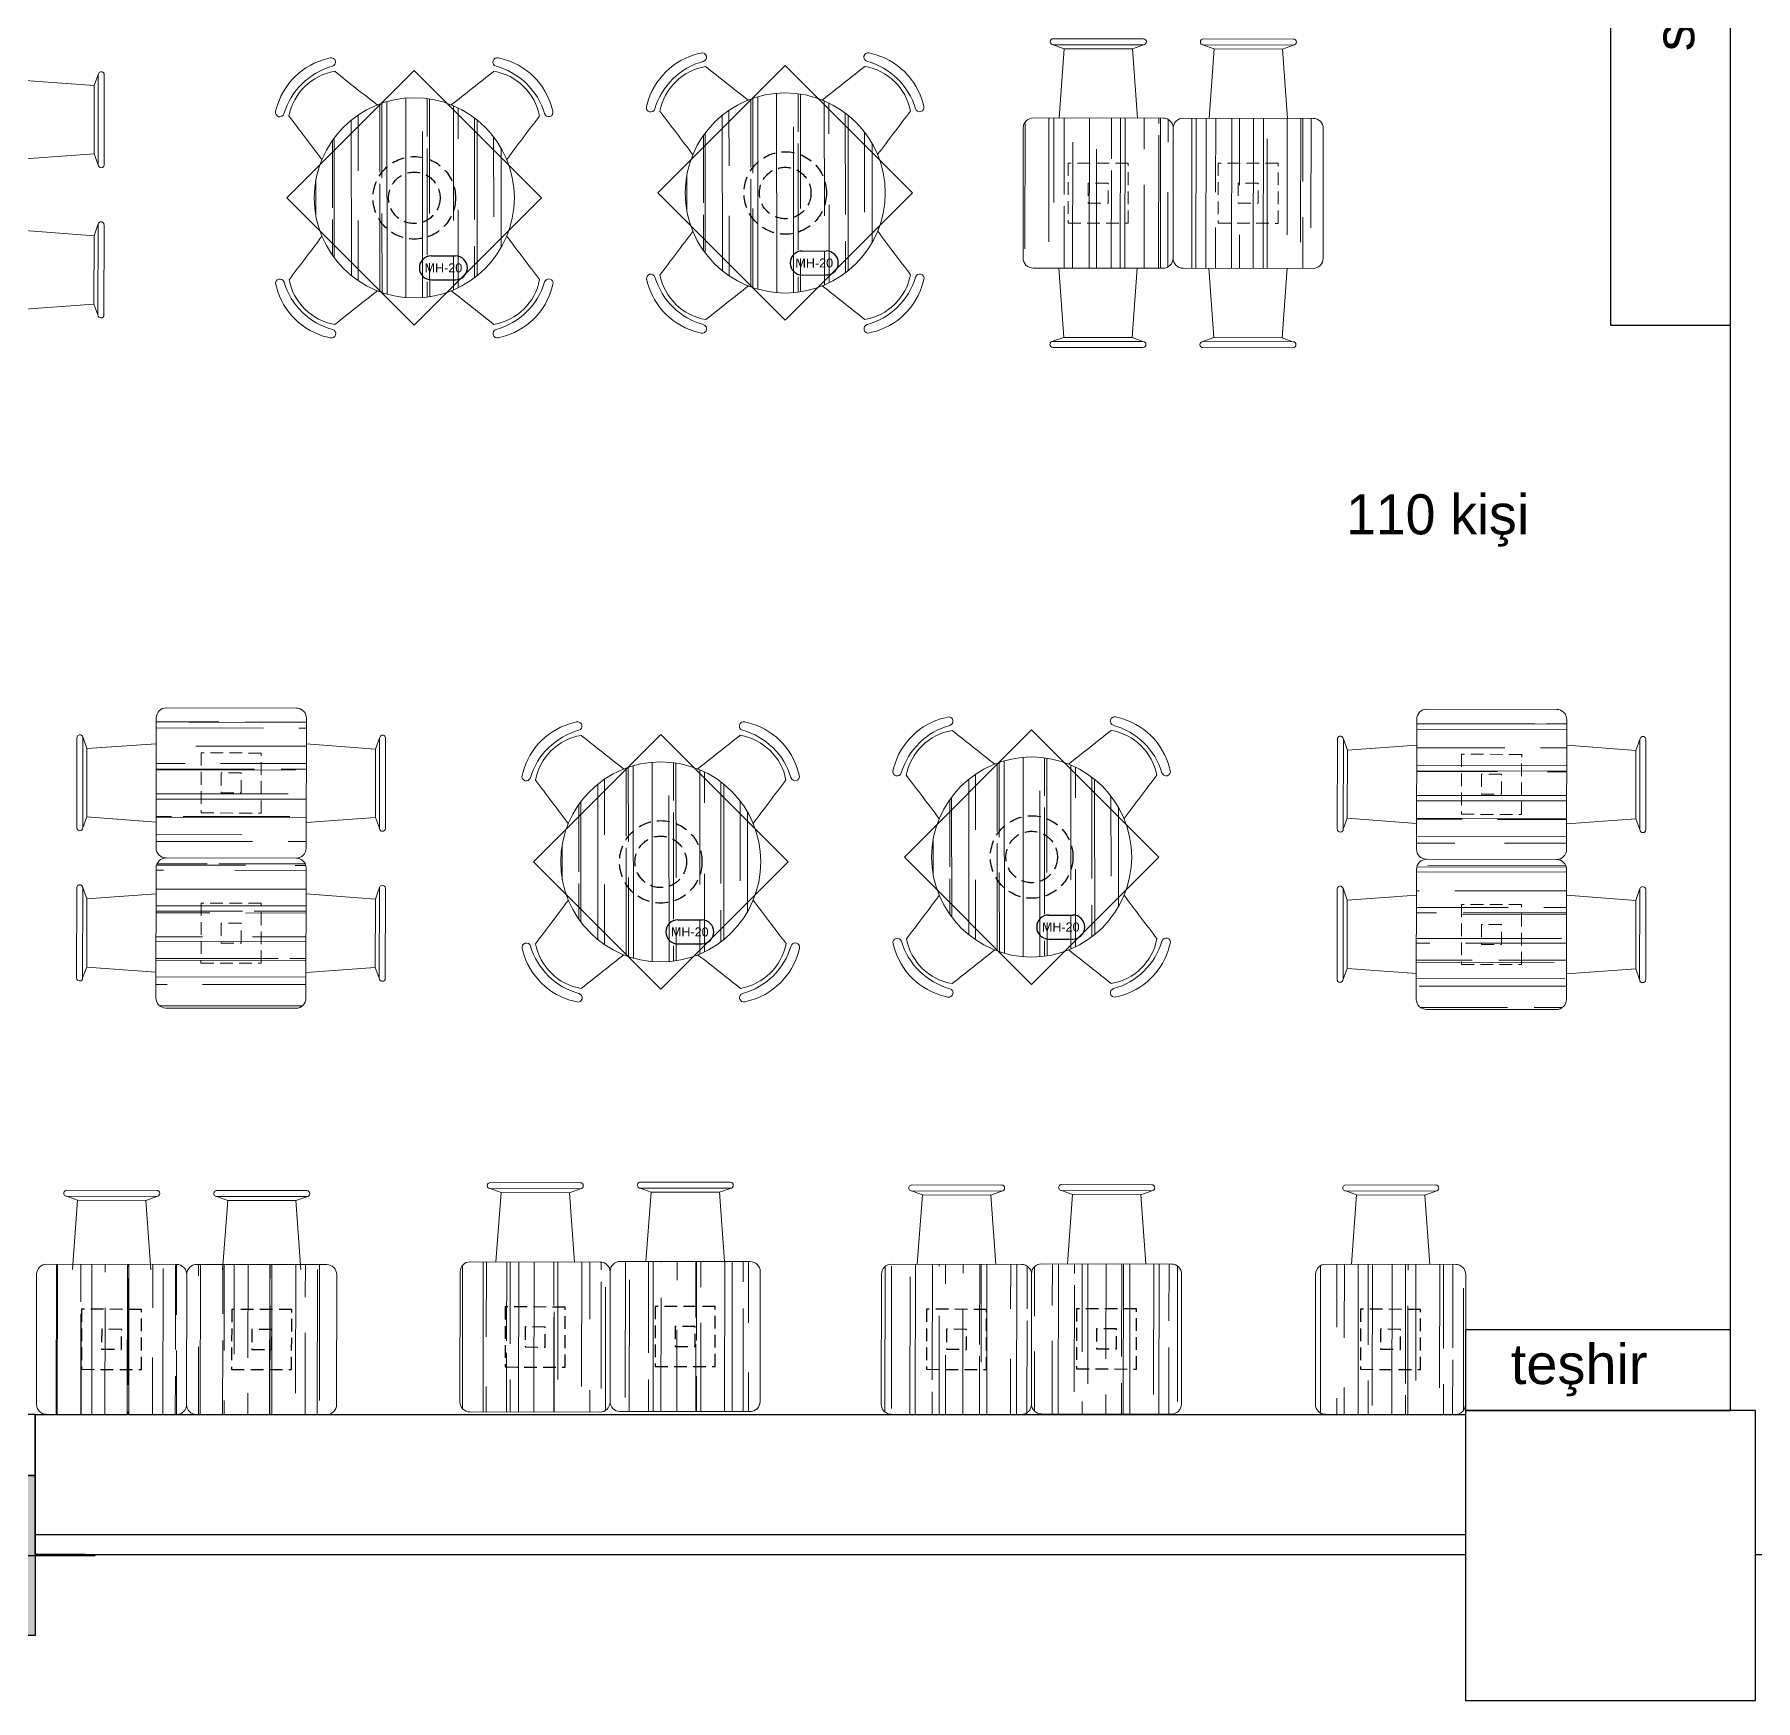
# Model space of a CAD drawing. Header units: millimetres. Extents: x 0 to 45949, y -31098 to 10954.
# Drawn here: x 34081 to 34941, y -7662 to -6830 of the extents above; entities that cross this region are included whole.
import ezdxf
from ezdxf import colors
from ezdxf.entities.mleader import LeaderData, LeaderLine
from ezdxf.enums import TextEntityAlignment as Align
from ezdxf.math import Vec2, Vec3

# ---------------------------------------------------------------- set-up
doc = ezdxf.new("R2010")
doc.units = ezdxf.units.MM
for name, pattern in [('14.022_TASIYICI_+56.00$0$DUZ', [0]), ('ACAD_ISO02W100', [15, 12, -3]), ('FP-M3-B5-GF$0$FP-M3-B5-GF$0$HIDDEN', [9.525, 6.35, -3.175])]:
    doc.linetypes.add(name, pattern=pattern)
for name, color, linetype in [('14.022_CEKIRDEKLER_SAFTLAR_+56.00$0$YPM_NTS_YZ_SAFT', 252, 'Continuous'), ('14.022_TASIYICI_+56.00$0$YPM_STR_BA', 252, '14.022_TASIYICI_+56.00$0$DUZ'), ('14.022_TASIYICI_+56.00$0$YPM_STR_BAT', 252, 'Continuous'), ('yazı', 21, 'Continuous')]:
    doc.layers.add(name, color=color, linetype=linetype)
doc.layers.add('14.022_TASIYICI_+56.00$0$YPM_STR_CROSS', color=252, linetype='Continuous', plot=False)
doc.layers.add('MOBİLYA TEFRİŞ', color=35, linetype='Continuous', lineweight=15)
doc.styles.add('14.022_CEKIRDEKLER_SAFTLAR_+56.00$0$Standard', font='arial.ttf')
doc.styles.get("Standard").update_dxf_attribs({"font": 'arial.ttf'})

# ---------------------------------------------------------------- blocks, each defined once
blk = doc.blocks.new('xcvb')
at = {"layer": 'MOBİLYA TEFRİŞ', "linetype": 'Continuous'}
h = blk.add_hatch(dxfattribs=at)
h.set_pattern_fill('AR-RROOF', color=256, scale=0.7, angle=90)
edge = h.paths.add_edge_path()
edge.add_arc((12122.85, 1624.04), 5, 180, 270)
edge.add_line((12122.85, 1619.04), (12187.85, 1619.04))
edge.add_arc((12187.85, 1624.04), 5, 270, 360)
edge.add_line((12192.85, 1624.04), (12192.85, 1689.04))
edge.add_arc((12187.85, 1689.04), 5, 0, 90)
edge.add_line((12187.85, 1694.04), (12122.85, 1694.04))
edge.add_arc((12122.85, 1689.04), 5, 90, 180)
edge.add_line((12117.85, 1689.04), (12117.85, 1624.04))
at = {"color": 252, "linetype": 'FP-M3-B5-GF$0$FP-M3-B5-GF$0$HIDDEN'}
for points in [[(12140.36, 1641.54), (12170.36, 1641.54), (12170.36, 1671.54), (12140.36, 1671.54)], [(12150.38, 1651.55), (12160.38, 1651.55), (12160.38, 1661.55), (12150.38, 1661.55)]]:
    blk.add_lwpolyline(points, close=True, dxfattribs=at)
at = {"layer": 'MOBİLYA TEFRİŞ'}
blk.add_lwpolyline([(12117.85, 1624.04, 0.414214), (12122.85, 1619.04), (12187.85, 1619.04, 0.414214), (12192.85, 1624.04), (12192.85, 1689.04, 0.414214), (12187.85, 1694.04), (12122.85, 1694.04, 0.414214), (12117.85, 1689.04)], format="xyb", close=True, dxfattribs=at)
blk = doc.blocks.new('MEŞE+GİYDİRME 75')
at = {"layer": 'MOBİLYA TEFRİŞ', "color": 252}
for p, q in [((19577.73, 2823.69), (19532.73, 2823.69)), ((19532.73, 2823.69), (19577.73, 2823.69)), ((19532.73, 2820.69), (19577.73, 2820.69)), ((19532.73, 2820.69), (19532.73, 2820.69)), ((19538.16, 2818.69), (19532.73, 2820.69)), ((19535.62, 2784.05), (19538.16, 2818.69)), ((19538.16, 2818.69), (19572.3, 2818.69)), ((19572.3, 2818.69), (19578.23, 2820.77)), ((19574.83, 2784.05), (19572.3, 2818.69)), ((19535.62, 2709.05), (19538.16, 2674.42)), ((19574.83, 2709.05), (19572.3, 2674.42)), ((19538.16, 2674.42), (19532.73, 2672.42)), ((19532.73, 2672.42), (19577.73, 2672.42)), ((19532.73, 2672.42), (19532.73, 2672.42)), ((19577.73, 2669.42), (19532.73, 2669.42)), ((19532.73, 2669.42), (19577.73, 2669.42)), ((19538.16, 2674.42), (19572.3, 2674.42)), ((19572.3, 2674.42), (19578.23, 2672.33))]:
    blk.add_line(p, q, dxfattribs=at)
for centre, start, end in [((19532.73, 2822.19), 90, 270), ((19577.73, 2822.19), 270, 90), ((19532.73, 2670.92), 90, 270), ((19577.73, 2670.92), 270, 90)]:
    blk.add_arc(centre, 1.5, start, end, dxfattribs=at)
at = {"color": 1, "linetype": 'ACAD_ISO02W100', "lineweight": 100}
blk.add_blockref('xcvb', (7399.88, 1090.01), dxfattribs=at)
blk = doc.blocks.new('_TagSlot')
at = {"color": 0, "linetype": 'ByBlock', "lineweight": -2, "transparency": 16777216}
for p, q in [((-4, 4), (4, 4)), ((-4, -4), (4, -4))]:
    blk.add_line(p, q, dxfattribs=at)
for centre, start, end in [((-4, 0), 90, 270), ((4, 0), 270, 90)]:
    blk.add_arc(centre, 4, start, end, dxfattribs=at)
at = {"layer": 'MOBİLYA TEFRİŞ', "color": 0, "transparency": 16777216}
blk.add_attdef('TAGNUMBER', text='', height=3, dxfattribs=at).set_placement((0, -1.5), align=Align.CENTER)
blk = doc.blocks.new('ghh')
at = {"layer": 'MOBİLYA TEFRİŞ'}
for p, q in [((172334.05, -96715.03), (172334.38, -96713.83)), ((172307.35, -96740.78), (172308.56, -96740.46))]:
    blk.add_line(p, q, dxfattribs=at)
for centre, radius, start, end in [((173829.44, -95536.57), 1906.74, 217.21983, 218.03859), ((172300.05, -96706.43), 28.1, 280.21329, 349.62939), ((172296.66, -96703.03), 34.9, 285.86674, 343.97594), ((172300.2, -96706.57), 34.9, 283.87312, 345.96956), ((172332.29, -96713.26), 2.16, 344.95776, 163.97595), ((171126, -98232.6), 1906.74, 51.80409, 52.62123), ((172306.8, -96738.69), 2.16, 105.86674, 284.8849)]:
    blk.add_arc(centre, radius, start, end, dxfattribs=at)
blk = doc.blocks.new('14.022_TASIYICI_+56.00$0$AWG-kolon-80x80')
at = {"layer": '14.022_TASIYICI_+56.00$0$YPM_STR_BAT'}
blk.add_hatch(color=256, dxfattribs=at).paths.add_polyline_path([(-40, 40), (40, 40), (40, -40), (-40, -40)])
at = {"layer": '14.022_TASIYICI_+56.00$0$YPM_STR_BA'}
blk.add_lwpolyline([(-40, 40), (40, 40), (40, -40), (-40, -40)], close=True, dxfattribs=at)
at = {"layer": '14.022_TASIYICI_+56.00$0$YPM_STR_CROSS'}
for points in [[(0, 70), (0, -70)], [(-70, 0), (70, 0)]]:
    blk.add_lwpolyline(points, dxfattribs=at)

msp = doc.modelspace()

# ---------------------------------------------------------------- hatches: boundary and pattern name
at = {"layer": 'MOBİLYA TEFRİŞ'}
h = msp.add_hatch(dxfattribs=at)
h.set_pattern_fill('AR-RROOF', color=27, scale=0.7, angle=90.032896)
h.set_pattern_definition([(90.0329, (22202.974, -7991.078), (-17.802455, 39.105785), [266.7, -35.56, 88.9, -17.78]), (90.0329, (22194.07, -7967.436), (-23.63719, -17.793574), [53.34, -5.8674, 106.68, -13.335]), (90.0329, (22187.856, -7982.197), (-11.965681, 92.449145), [142.24, -24.892, 71.12, -17.78])])
edge = h.paths.add_edge_path()
edge.add_arc((34270.908, -6911.297), 50, 0, 360)
h = msp.add_hatch(dxfattribs=at)
h.set_pattern_fill('AR-RROOF', color=27, scale=0.7, angle=90.032896)
h.set_pattern_definition([(90.0329, (22388.378, -7988.645), (-17.802455, 39.105785), [266.7, -35.56, 88.9, -17.78]), (90.0329, (22379.474, -7965.003), (-23.63719, -17.793574), [53.34, -5.8674, 106.68, -13.335]), (90.0329, (22373.26, -7979.764), (-11.965681, 92.449145), [142.24, -24.892, 71.12, -17.78])])
edge = h.paths.add_edge_path()
edge.add_arc((34456.312, -6908.864), 50, 0, 360)
h = msp.add_hatch(dxfattribs=at)
h.set_pattern_fill('AR-RROOF', color=27, scale=0.7, angle=90.032896)
h.set_pattern_definition([(90.0329, (22511.556, -8320.505), (-17.802455, 39.105785), [266.7, -35.56, 88.9, -17.78]), (90.0329, (22502.652, -8296.863), (-23.63719, -17.793574), [53.34, -5.8674, 106.68, -13.335]), (90.0329, (22496.438, -8311.624), (-11.965681, 92.449145), [142.24, -24.892, 71.12, -17.78])])
edge = h.paths.add_edge_path()
edge.add_arc((34579.489, -7240.724), 50, 0, 360)
h = msp.add_hatch(dxfattribs=at)
h.set_pattern_fill('AR-RROOF', color=27, scale=0.7, angle=90.032896)
h.set_pattern_definition([(90.0329, (22326.152, -8322.939), (-17.802455, 39.105785), [266.7, -35.56, 88.9, -17.78]), (90.0329, (22317.248, -8299.296), (-23.63719, -17.793574), [53.34, -5.8674, 106.68, -13.335]), (90.0329, (22311.034, -8314.057), (-11.965681, 92.449145), [142.24, -24.892, 71.12, -17.78])])
edge = h.paths.add_edge_path()
edge.add_arc((34394.085, -7243.157), 50, 0, 360)

# ---------------------------------------------------------------- linework, layer by layer
at = {"color": 251, "true_color": 0x636466}
msp.add_line((34928.84, -7517.303), (34928.84, -6667.303), dxfattribs=at)
for p, q in [((34081.34, -7589.277), (34081.352, -7519.277)), ((34081.352, -7519.277), (34796.34, -7519.277)), ((34796.34, -7519.277), (34796.34, -7589.277)), ((34081.341, -7579.277), (34796.34, -7579.277)), ((34106.337, -7589.277), (34081.34, -7589.277)), ((34106.337, -7589.277), (34796.34, -7589.277))]:
    msp.add_line(p, q)
for points in [[(34868.84, -6974.846), (34928.84, -6974.846), (34928.84, -6667.303), (34868.84, -6667.303)], [(34270.908, -6974.937), (34334.547, -6911.297), (34270.908, -6847.657), (34207.268, -6911.297)], [(34456.312, -6972.503), (34519.951, -6908.864), (34456.312, -6845.224), (34392.672, -6908.864)], [(34394.085, -7306.797), (34457.725, -7243.157), (34394.085, -7179.518), (34330.446, -7243.157)], [(34579.489, -7304.364), (34643.129, -7240.724), (34579.489, -7177.084), (34515.85, -7240.724)], [(34796.349, -7517.303), (34928.84, -7517.303), (34928.84, -7477.1), (34796.349, -7477.1)], [(34001.34, -7519.112), (34081.34, -7519.112), (34081.34, -7549.805), (34001.34, -7549.805)]]:
    msp.add_lwpolyline(points, close=True)
msp.add_lwpolyline([(34796.34, -7662.303), (34941.34, -7662.303), (34941.34, -7517.303), (34796.34, -7517.303)], close=True, dxfattribs=at)
for points in [[(34106.337, -7589.277), (34796.34, -7589.277)], [(34941.34, -7589.277), (35188.84, -7589.277)]]:
    msp.add_lwpolyline(points, dxfattribs=at)
at = {"color": 252, "linetype": 'FP-M3-B5-GF$0$FP-M3-B5-GF$0$HIDDEN'}
for centre, radius in [((34270.908, -6911.297), 20.611), ((34456.312, -6908.864), 20.611), ((34270.908, -6911.297), 12.871), ((34456.312, -6908.864), 12.871), ((34394.085, -7243.157), 20.611), ((34579.489, -7240.724), 20.611), ((34394.085, -7243.157), 12.871), ((34579.489, -7240.724), 12.871)]:
    msp.add_circle(centre, radius, dxfattribs=at)
at = {"layer": 'MOBİLYA TEFRİŞ', "color": 252}
for p, q in [((34142.199, -7407.351), (34097.199, -7407.29)), ((34097.199, -7407.29), (34142.199, -7407.351)), ((34308.87, -7406.447), (34353.87, -7406.508)), ((34314.299, -7408.454), (34308.87, -7406.447)), ((34353.874, -7403.508), (34308.874, -7403.447)), ((34308.874, -7403.447), (34353.874, -7403.508)), ((34348.436, -7408.5), (34354.368, -7406.423)), ((34383.867, -7406.209), (34428.867, -7406.27)), ((34389.296, -7408.216), (34383.867, -7406.209)), ((34428.871, -7403.27), (34383.871, -7403.209)), ((34383.871, -7403.209), (34428.871, -7403.27)), ((34423.433, -7408.263), (34429.365, -7406.186)), ((34564.484, -7404.673), (34519.484, -7404.611)), ((34519.484, -7404.611), (34564.484, -7404.673)), ((34639.483, -7404.48), (34594.483, -7404.418)), ((34594.483, -7404.418), (34639.483, -7404.48)), ((34781.498, -7404.673), (34736.499, -7404.611)), ((34736.499, -7404.611), (34781.498, -7404.673)), ((34097.195, -7410.29), (34142.195, -7410.351)), ((34102.623, -7412.298), (34097.195, -7410.29)), ((34100.038, -7446.929), (34102.623, -7412.298)), ((34102.623, -7412.298), (34136.761, -7412.344)), ((34136.761, -7412.344), (34142.692, -7410.267)), ((34139.252, -7446.982), (34136.761, -7412.344)), ((34172.195, -7410.392), (34217.195, -7410.453)), ((34177.623, -7412.4), (34172.195, -7410.392)), ((34217.199, -7407.453), (34172.199, -7407.392)), ((34172.199, -7407.392), (34217.199, -7407.453)), ((34175.038, -7447.031), (34177.623, -7412.4)), ((34177.623, -7412.4), (34211.761, -7412.446)), ((34211.761, -7412.446), (34217.692, -7410.369)), ((34214.252, -7447.084), (34211.761, -7412.446)), ((34311.713, -7443.085), (34314.299, -7408.454)), ((34314.299, -7408.454), (34348.436, -7408.5)), ((34350.927, -7443.138), (34348.436, -7408.5)), ((34386.71, -7442.847), (34389.296, -7408.216)), ((34389.296, -7408.216), (34423.433, -7408.263)), ((34425.924, -7442.901), (34423.433, -7408.263)), ((34519.48, -7407.611), (34564.48, -7407.673)), ((34524.909, -7409.619), (34519.48, -7407.611)), ((34522.324, -7444.25), (34524.909, -7409.619)), ((34524.909, -7409.619), (34559.046, -7409.665)), ((34559.046, -7409.665), (34564.978, -7407.588)), ((34561.537, -7444.303), (34559.046, -7409.665)), ((34594.479, -7407.418), (34639.479, -7407.48)), ((34599.907, -7409.426), (34594.479, -7407.418)), ((34597.322, -7444.057), (34599.907, -7409.426)), ((34599.907, -7409.426), (34634.045, -7409.472)), ((34634.045, -7409.472), (34639.976, -7407.395)), ((34636.536, -7444.11), (34634.045, -7409.472)), ((34736.494, -7407.611), (34781.494, -7407.673)), ((34741.923, -7409.619), (34736.494, -7407.611)), ((34739.338, -7444.25), (34741.923, -7409.619)), ((34741.923, -7409.619), (34776.06, -7409.665)), ((34776.06, -7409.665), (34781.992, -7407.588)), ((34778.551, -7444.303), (34776.06, -7409.665))]:
    msp.add_line(p, q, dxfattribs=at)
at = {"layer": 'MOBİLYA TEFRİŞ', "color": 27}
for centre in [(34270.908, -6911.297), (34456.312, -6908.864), (34579.489, -7240.724), (34394.085, -7243.157)]:
    msp.add_circle(centre, 50, dxfattribs=at)
at = {"layer": 'MOBİLYA TEFRİŞ', "color": 252}
for centre, start, end in [((34097.197, -7408.79), 89.922092, 269.922092), ((34308.872, -7404.947), 89.922092, 269.922092), ((34353.872, -7405.008), 269.922092, 89.922092), ((34383.869, -7404.709), 89.922092, 269.922092), ((34428.869, -7404.77), 269.922092, 89.922092), ((34519.482, -7406.111), 89.922092, 269.922092), ((34564.482, -7406.173), 269.922092, 89.922092), ((34594.481, -7405.918), 89.922092, 269.922092), ((34639.481, -7405.98), 269.922092, 89.922092), ((34736.496, -7406.111), 89.922092, 269.922092), ((34781.496, -7406.173), 269.922092, 89.922092), ((34142.197, -7408.851), 269.922092, 89.922092), ((34172.197, -7408.892), 89.922092, 269.922092), ((34217.197, -7408.953), 269.922092, 89.922092)]:
    msp.add_arc(centre, 1.5, start, end, dxfattribs=at)

# ---------------------------------------------------------------- block references
for p, rotation in [((205869.972, -105081.172), 179.4994935277464), ((205684.568, -105083.605), 179.4994935277464), ((-137142.753, 91261.011), 359.4994935277464), ((-136957.349, 91263.444), 359.4994935277464), ((205807.746, -105415.465), 179.4994935277464), ((205993.15, -105413.032), 179.4994935277464), ((-136834.171, 90931.584), 359.4994935277464), ((-137019.575, 90929.151), 359.4994935277464)]:
    msp.add_blockref('ghh', p, dxfattribs=dict(rotation=rotation))
at = {"xscale": -1}
for p, rotation in [((-136844.506, -105277.94), 180.5662986312459), ((-137029.91, -105280.373), 180.5662986312459), ((205571.725, 91457.779), 0.5662986312459228), ((205757.129, 91460.212), 0.5662986312459228), ((-136906.732, -105612.233), 180.5662986312459), ((-136721.328, -105609.8), 180.5662986312459), ((205880.307, 91128.352), 0.5662986312459228), ((205694.903, 91125.919), 0.5662986312459228)]:
    msp.add_blockref('ghh', p, dxfattribs=dict(at, rotation=rotation))
at = {"color": 1, "linetype": 'ACAD_ISO02W100', "lineweight": 100, "rotation": 359.9220916076733}
for p in [(21962.005, -9121.785), (22037.005, -9121.887), (22173.68, -9120.62), (22248.677, -9120.383), (22384.291, -9121.785), (22459.289, -9121.592), (22601.305, -9121.785)]:
    msp.add_blockref('xcvb', p, dxfattribs=at)
at = {"layer": '14.022_TASIYICI_+56.00$0$YPM_STR_BA'}
msp.add_blockref('14.022_TASIYICI_+56.00$0$AWG-kolon-80x80', (34041.34, -7589.805), dxfattribs=at)
at = {"layer": 'MOBİLYA TEFRİŞ'}
for p, rotation in [((36758.748, -26431.137), 89.92209160767335), ((54171.667, -4188.956), 179.9220916076734), ((54246.667, -4189.058), 179.9220916076734), ((36758.646, -26506.137), 89.92209160767335), ((36899.362, -26762.687), 89.92209160767335), ((37529.361, -26763.36), 89.92209160767335), ((36899.26, -26837.687), 89.92209160767335), ((37529.259, -26838.36), 89.92209160767335)]:
    msp.add_blockref('MEŞE+GİYDİRME 75', p, dxfattribs=dict(at, rotation=rotation))

# ---------------------------------------------------------------- texts
at = {"layer": '14.022_CEKIRDEKLER_SAFTLAR_+56.00$0$YPM_NTS_YZ_SAFT', "insert": (34890.656, -6838.046), "char_height": 20, "attachment_point": 1, "rotation": 90, "style": '14.022_CEKIRDEKLER_SAFTLAR_+56.00$0$Standard'}
msp.add_mtext_dynamic_manual_height_columns('{\\fArial|b0|i0|c162|p34;servant}', width=292.01327, gutter_width=12.5, heights=[0], dxfattribs=at)
at = {"layer": '14.022_CEKIRDEKLER_SAFTLAR_+56.00$0$YPM_NTS_YZ_SAFT', "insert": (34819, -7484.128), "char_height": 20, "attachment_point": 1, "style": '14.022_CEKIRDEKLER_SAFTLAR_+56.00$0$Standard'}
msp.add_mtext_dynamic_manual_height_columns('{\\fArial|b0|i0|c162|p34;teşhir}', width=292.01327, gutter_width=12.5, heights=[0], dxfattribs=at)
at = {"layer": 'yazı', "insert": (34736.686, -7059.475), "char_height": 20, "attachment_point": 1}
msp.add_mtext_dynamic_manual_height_columns('{\\fNarkisim|b0|i0|c0|p34;110 ki\\fArial|b0|i0|c162|p34;şi}', width=143.8943, gutter_width=12.5, heights=[0], dxfattribs=at)

# ---------------------------------------------------------------- leaders
at = {"layer": 'MOBİLYA TEFRİŞ'}
ml = msp.add_multileader_block('Standard', dxfattribs=at)
ml.set_content('_TagSlot', color=30, scale=1.5)
ml.set_attribute('TAGNUMBER', 'MH-20', width=0)
ml.set_leader_properties()
ml.build(insert=Vec2(0, 0))
ml.multileader.update_dxf_attribs({"leader_type": 0})
ctx = ml.context
ctx.base_point, ctx.plane_origin, ctx.plane_x_axis, ctx.plane_y_axis = Vec3(34458.831, -6943.862), Vec3(34470.831, -6943.855), Vec3(0.9999998, 0.0005741), Vec3(-0.0005741, 0.9999998)
notes = []
notes.append((ctx, [(0, (0, 0, 0), (0, 0), (1, 0), 1, [])]))
ctx.block.insert, ctx.block.rotation = Vec3(34470.831, -6943.855), 0.0005741
ml = msp.add_multileader_block('Standard', dxfattribs=at)
ml.set_content('_TagSlot', color=30, scale=1.5)
ml.set_attribute('TAGNUMBER', 'MH-20', width=0)
ml.set_leader_properties()
ml.build(insert=Vec2(0, 0))
ml.multileader.update_dxf_attribs({"leader_type": 0})
ctx = ml.context
ctx.base_point, ctx.plane_origin, ctx.plane_x_axis, ctx.plane_y_axis = Vec3(34273.427, -6946.295), Vec3(34285.427, -6946.288), Vec3(0.9999998, 0.0005741), Vec3(-0.0005741, 0.9999998)
notes.append((ctx, [(0, (0, 0, 0), (0, 0), (1, 0), 1, [])]))
ctx.block.insert, ctx.block.rotation = Vec3(34285.427, -6946.288), 0.0005741
ml = msp.add_multileader_block('Standard', dxfattribs=at)
ml.set_content('_TagSlot', color=30, scale=1.5)
ml.set_attribute('TAGNUMBER', 'MH-20', width=0)
ml.set_leader_properties()
ml.build(insert=Vec2(0, 0))
ml.multileader.update_dxf_attribs({"leader_type": 0})
ctx = ml.context
ctx.base_point, ctx.plane_origin, ctx.plane_x_axis, ctx.plane_y_axis = Vec3(34582.009, -7275.722), Vec3(34594.009, -7275.715), Vec3(0.9999998, 0.0005741), Vec3(-0.0005741, 0.9999998)
notes.append((ctx, [(0, (0, 0, 0), (0, 0), (1, 0), 1, [])]))
ctx.block.insert, ctx.block.rotation = Vec3(34594.009, -7275.715), 0.0005741
ml = msp.add_multileader_block('Standard', dxfattribs=at)
ml.set_content('_TagSlot', color=30, scale=1.5)
ml.set_attribute('TAGNUMBER', 'MH-20', width=0)
ml.set_leader_properties()
ml.build(insert=Vec2(0, 0))
ml.multileader.update_dxf_attribs({"leader_type": 0})
ctx = ml.context
ctx.base_point, ctx.plane_origin, ctx.plane_x_axis, ctx.plane_y_axis = Vec3(34396.605, -7278.155), Vec3(34408.605, -7278.148), Vec3(0.9999998, 0.0005741), Vec3(-0.0005741, 0.9999998)
notes.append((ctx, [(0, (0, 0, 0), (0, 0), (1, 0), 1, [])]))
ctx.block.insert, ctx.block.rotation = Vec3(34408.605, -7278.148), 0.0005741
for ctx, leaders in notes:
    for number, flags, end, landing, length, lines in leaders:
        leader = LeaderData()
        leader.index, (leader.has_last_leader_line, leader.has_dogleg_vector, leader.attachment_direction) = number, flags
        leader.last_leader_point, leader.dogleg_vector, leader.dogleg_length = Vec3(end), Vec3(landing), length
        for number, points, colour, breaks in lines:
            line = LeaderLine()
            line.index, line.vertices, line.color, line.breaks = number, Vec3.list(points), colors.encode_raw_color(colour), breaks
            leader.lines.append(line)
        ctx.leaders.append(leader)

doc.saveas('drawing.dxf')
